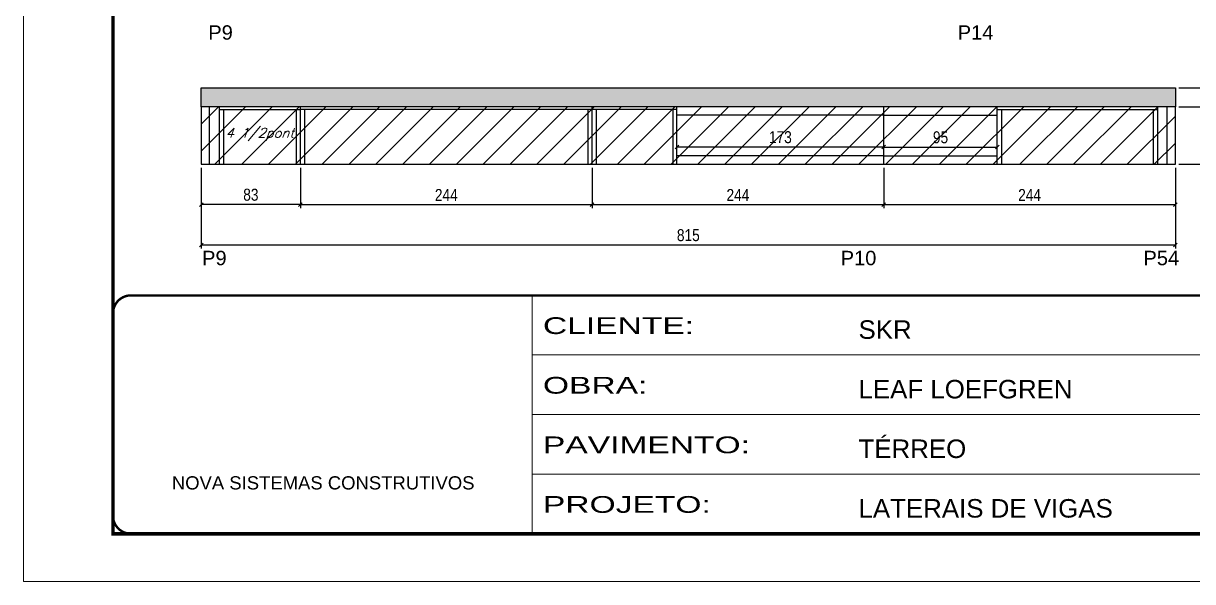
# Model space of a CAD drawing. Extents: x 3309 to 9590, y -2522 to 14608.
# Drawn here: x 3309 to 4288, y 10112 to 10579 of the extents above; entities that cross this region are included whole.
import ezdxf

# ---------------------------------------------------------------- set-up
doc = ezdxf.new("R2010")
doc.units = 0
doc.linetypes.add('CONTINUO', pattern=[0])
doc.linetypes.add('DASHED', pattern=[0.75, 0.5, -0.25])
for name, color, linetype in [('5', 5, 'Continuous'), ('COTA', 241, 'Continuous'), ('Painéis', 200, 'Continuous'), ('SARR_2.2x7', 40, 'Continuous'), ('SARR_3.5x7', 81, 'Continuous'), ('texto', 7, 'Continuous')]:
    doc.layers.add(name, color=color, linetype=linetype)
for name, color, linetype, lineweight in [('Folhas', 255, 'Continuous', 9), ('Hachura', 251, 'Continuous', 9), ('SARRAFO DE PRESSAO', 251, 'DASHED', 9)]:
    doc.layers.add(name, color=color, linetype=linetype, lineweight=lineweight)
doc.styles.add('ARIAL', font='arial.ttf')
doc.styles.add('COTA TECNICA', font='techl___.ttf', dxfattribs={"height": 10})
doc.styles.add('Romans', font='romans.shx')
doc.styles.get("Standard").update_dxf_attribs({"font": 'arial.ttf'})
doc.styles.add('Tecnologia', font='')
doc.styles.get('Tecnologia').set_extended_font_data('Forgotten Futurist')
doc.dimstyles.new('PAINEL', dxfattribs={"dimtxt": 10, "dimasz": 3, "dimexe": 3, "dimexo": 3, "dimgap": 3, "dimtad": 1, "dimdec": 1, "dimzin": 12, "dimdsep": 46, "dimtxsty": 'COTA TECNICA', "dimblk1": 'OBLIQUE', "dimblk2": 'OBLIQUE', "dimsah": 1, "dimcen": 0.9, "dimclrd": 4, "dimclre": 4, "dimclrt": 240, "dimadec": 1, "dimazin": 3, "dimtfac": 1, "dimtdec": 1, "dimtmove": 0, "dimatfit": 3, "dimfxl": 1, "dimtolj": 1, "dimtzin": 12, "dimarcsym": 0})

# ---------------------------------------------------------------- blocks, each defined once
blk = doc.blocks.new('9999999999')
at = {"color": 30, "linetype": 'CONTINUO'}
for p, q in [((98564.56, 34230.21), (98564.56, 34429.45)), ((98564.56, 34379.64), (99583.98, 34379.64)), ((98564.56, 34329.83), (99487.98, 34329.83)), ((98564.56, 34280.02), (99487.98, 34280.02))]:
    blk.add_line(p, q, dxfattribs=at)
at = {"color": 30, "linetype": 'CONTINUO', "const_width": 2}
blk.add_lwpolyline([(99583.98, 34230.21), (99583.98, 34414.45, 0.414214), (99568.98, 34429.45), (98228.98, 34429.45, 0.414214), (98213.98, 34414.45), (98213.98, 34245.21, 0.414214), (98228.98, 34230.21), (99583.98, 34230.21)], format="xyb", dxfattribs=at)
at = {"layer": 'Folhas'}
blk.add_lwpolyline([(98138.98, 34190.21), (99623.98, 34190.21), (99623.98, 35240.21), (98138.98, 35240.21)], close=True, dxfattribs=at)
at = {"layer": 'Folhas', "color": 30, "const_width": 3}
blk.add_lwpolyline([(98213.98, 34230.21), (99583.98, 34230.21), (99583.98, 35200.21), (98213.98, 35200.21)], close=True, dxfattribs=at)
at = {"color": 7, "linetype": 'Continuous', "ltscale": 5, "style": 'ARIAL'}
for s, height, p in [('SKR', 15.483, (98837.68, 34393.13)), ('LEAF LOEFGREN', 15.4829, (98837.68, 34343.32)), ('TÉRREO', 15.483, (98837.68, 34293.51)), ('NOVA SISTEMAS CONSTRUTIVOS', 11.0592, (98263.19, 34267.21)), ('LATERAIS DE VIGAS', 15.4829, (98837.68, 34243.7))]:
    blk.add_text(s, height=height, dxfattribs=at).set_placement(p)
at = {"layer": 'Folhas', "color": 7, "style": 'Tecnologia', "width": 1.5}
for s, p in [('CLIENTE:', (98573.65, 34397.17)), ('OBRA:', (98573.65, 34347.31)), ('PAVIMENTO:', (98573.65, 34297.5)), ('PROJETO:', (98573.65, 34247.69))]:
    blk.add_text(s, height=14, dxfattribs=at).set_placement(p)
blk = doc.blocks.new('_Oblique')
at = {"color": 0, "linetype": 'ByBlock', "lineweight": -2}
blk.add_line((-0.5, -0.5), (0.5, 0.5), dxfattribs=at)
blk = doc.blocks.new('*D1702')
at = {"layer": 'COTA', "color": 4, "linetype": 'ByBlock', "lineweight": -2, "transparency": 16777216}
for p, q in [((3458.17, 10457.93), (3458.17, 10424.23)), ((3541.17, 10457.93), (3541.17, 10424.23)), ((3541.17, 10427.23), (3458.17, 10427.23))]:
    blk.add_line(p, q, dxfattribs=at)
at = {"layer": 'Defpoints', "color": 0, "linetype": 'ByBlock', "transparency": 16777216}
for p in [(3458.17, 10460.93), (3541.17, 10460.93), (3458.17, 10427.23)]:
    blk.add_point(p, dxfattribs=at)
at = {"layer": 'COTA', "color": 4, "linetype": 'ByBlock', "lineweight": -2, "transparency": 16777216, "xscale": 3, "yscale": 3, "zscale": 3, "rotation": 180}
blk.add_blockref('_Oblique', (3458.17, 10427.23), dxfattribs=at)
at = {"layer": 'COTA', "color": 4, "linetype": 'ByBlock', "lineweight": -2, "transparency": 16777216, "xscale": 3, "yscale": 3, "zscale": 3}
blk.add_blockref('_Oblique', (3541.17, 10427.23), dxfattribs=at)
at = {"layer": 'COTA', "color": 240, "linetype": 'ByBlock', "transparency": 16777216, "insert": (3499.67, 10435.47), "char_height": 10, "attachment_point": 5, "style": 'COTA TECNICA'}
blk.add_mtext('\\A1;83', dxfattribs=at)
blk = doc.blocks.new('*D1705')
at = {"layer": 'COTA', "color": 4, "lineweight": -2, "transparency": 16777216}
for p, q in [((3541.17, 10457.93), (3541.17, 10424.23)), ((3785.17, 10457.93), (3785.17, 10424.23)), ((3541.17, 10427.23), (3785.17, 10427.23))]:
    blk.add_line(p, q, dxfattribs=at)
at = {"layer": 'Defpoints', "color": 0, "transparency": 16777216}
for p in [(3541.17, 10460.93), (3785.17, 10460.93), (3785.17, 10427.23)]:
    blk.add_point(p, dxfattribs=at)
at = {"layer": 'COTA', "color": 4, "lineweight": -2, "transparency": 16777216, "xscale": 3, "yscale": 3, "zscale": 3, "rotation": 180}
blk.add_blockref('_Oblique', (3541.17, 10427.23), dxfattribs=at)
at = {"layer": 'COTA', "color": 4, "lineweight": -2, "transparency": 16777216, "xscale": 3, "yscale": 3, "zscale": 3}
blk.add_blockref('_Oblique', (3785.17, 10427.23), dxfattribs=at)
at = {"layer": 'COTA', "color": 240, "transparency": 16777216, "insert": (3663.17, 10435.3), "char_height": 10, "attachment_point": 5, "style": 'COTA TECNICA'}
blk.add_mtext('\\A1;244', dxfattribs=at)
blk = doc.blocks.new('*D1706')
at = {"layer": 'COTA', "color": 4, "lineweight": -2, "transparency": 16777216}
for p, q in [((3785.17, 10457.93), (3785.17, 10424.23)), ((4029.17, 10457.93), (4029.17, 10424.23)), ((3785.17, 10427.23), (4029.17, 10427.23))]:
    blk.add_line(p, q, dxfattribs=at)
at = {"layer": 'Defpoints', "color": 0, "transparency": 16777216}
for p in [(3785.17, 10460.93), (4029.17, 10460.93), (4029.17, 10427.23)]:
    blk.add_point(p, dxfattribs=at)
at = {"layer": 'COTA', "color": 4, "lineweight": -2, "transparency": 16777216, "xscale": 3, "yscale": 3, "zscale": 3, "rotation": 180}
blk.add_blockref('_Oblique', (3785.17, 10427.23), dxfattribs=at)
at = {"layer": 'COTA', "color": 4, "lineweight": -2, "transparency": 16777216, "xscale": 3, "yscale": 3, "zscale": 3}
blk.add_blockref('_Oblique', (4029.17, 10427.23), dxfattribs=at)
at = {"layer": 'COTA', "color": 240, "transparency": 16777216, "insert": (3907.17, 10435.3), "char_height": 10, "attachment_point": 5, "style": 'COTA TECNICA'}
blk.add_mtext('\\A1;244', dxfattribs=at)
blk = doc.blocks.new('*D1707')
at = {"layer": 'COTA', "color": 4, "lineweight": -2, "transparency": 16777216}
for p, q in [((4029.17, 10457.93), (4029.17, 10424.23)), ((4273.17, 10457.93), (4273.17, 10424.23)), ((4029.17, 10427.23), (4273.17, 10427.23))]:
    blk.add_line(p, q, dxfattribs=at)
at = {"layer": 'Defpoints', "color": 0, "transparency": 16777216}
for p in [(4029.17, 10460.93), (4273.17, 10460.93), (4273.17, 10427.23)]:
    blk.add_point(p, dxfattribs=at)
at = {"layer": 'COTA', "color": 4, "lineweight": -2, "transparency": 16777216, "xscale": 3, "yscale": 3, "zscale": 3, "rotation": 180}
blk.add_blockref('_Oblique', (4029.17, 10427.23), dxfattribs=at)
at = {"layer": 'COTA', "color": 4, "lineweight": -2, "transparency": 16777216, "xscale": 3, "yscale": 3, "zscale": 3}
blk.add_blockref('_Oblique', (4273.17, 10427.23), dxfattribs=at)
at = {"layer": 'COTA', "color": 240, "transparency": 16777216, "insert": (4151.17, 10435.3), "char_height": 10, "attachment_point": 5, "style": 'COTA TECNICA'}
blk.add_mtext('\\A1;244', dxfattribs=at)
blk = doc.blocks.new('*D1708')
at = {"layer": 'COTA', "color": 4, "lineweight": -2, "transparency": 16777216}
for p, q in [((4276.17, 10508.93), (4314.58, 10508.93)), ((4311.58, 10508.93), (4311.58, 10460.93)), ((4276.17, 10460.93), (4314.58, 10460.93))]:
    blk.add_line(p, q, dxfattribs=at)
at = {"layer": 'Defpoints', "color": 0, "transparency": 16777216}
for p in [(4273.17, 10508.93), (4273.17, 10460.93), (4311.58, 10460.93)]:
    blk.add_point(p, dxfattribs=at)
at = {"layer": 'COTA', "color": 4, "lineweight": -2, "transparency": 16777216, "xscale": 3, "yscale": 3, "zscale": 3}
for p, rotation in [((4311.58, 10508.93), 90), ((4311.58, 10460.93), 270)]:
    blk.add_blockref('_Oblique', p, dxfattribs=dict(at, rotation=rotation))
at = {"layer": 'COTA', "color": 240, "transparency": 16777216, "insert": (4303.48, 10484.93), "char_height": 10, "attachment_point": 5, "rotation": 90, "style": 'COTA TECNICA'}
blk.add_mtext('\\A1;48', dxfattribs=at)
blk = doc.blocks.new('*D1709')
at = {"layer": 'COTA', "color": 4, "lineweight": -2, "transparency": 16777216}
for p, q in [((3856.17, 10470.93), (3856.17, 10478.33)), ((4029.17, 10470.93), (4029.17, 10478.33)), ((4029.17, 10475.33), (3856.17, 10475.33))]:
    blk.add_line(p, q, dxfattribs=at)
at = {"layer": 'Defpoints', "color": 0, "transparency": 16777216}
for p in [(3856.17, 10475.33), (3856.17, 10467.93), (4029.17, 10467.93)]:
    blk.add_point(p, dxfattribs=at)
at = {"layer": 'COTA', "color": 4, "lineweight": -2, "transparency": 16777216, "xscale": 3, "yscale": 3, "zscale": 3, "rotation": 180}
blk.add_blockref('_Oblique', (3856.17, 10475.33), dxfattribs=at)
at = {"layer": 'COTA', "color": 4, "lineweight": -2, "transparency": 16777216, "xscale": 3, "yscale": 3, "zscale": 3}
blk.add_blockref('_Oblique', (4029.17, 10475.33), dxfattribs=at)
at = {"layer": 'COTA', "color": 240, "transparency": 16777216, "insert": (3942.67, 10483.55), "char_height": 10, "attachment_point": 5, "style": 'COTA TECNICA'}
blk.add_mtext('\\A1;173', dxfattribs=at)
blk = doc.blocks.new('*D1710')
at = {"layer": 'COTA', "color": 4, "lineweight": -2, "transparency": 16777216}
for p, q in [((4311.58, 10524.93), (4311.58, 10543.94)), ((4276.17, 10524.93), (4314.58, 10524.93)), ((4311.58, 10508.93), (4311.58, 10524.93)), ((4276.17, 10508.93), (4314.58, 10508.93))]:
    blk.add_line(p, q, dxfattribs=at)
at = {"layer": 'Defpoints', "color": 0, "transparency": 16777216}
for p in [(4273.17, 10524.93), (4311.58, 10524.93), (4273.17, 10508.93)]:
    blk.add_point(p, dxfattribs=at)
at = {"layer": 'COTA', "color": 4, "lineweight": -2, "transparency": 16777216, "xscale": 3, "yscale": 3, "zscale": 3}
for p, rotation in [((4311.58, 10524.93), 90), ((4311.58, 10508.93), 270)]:
    blk.add_blockref('_Oblique', p, dxfattribs=dict(at, rotation=rotation))
at = {"layer": 'COTA', "color": 240, "transparency": 16777216, "insert": (4303.47, 10535.93), "char_height": 10, "attachment_point": 5, "rotation": 90, "style": 'COTA TECNICA'}
blk.add_mtext('\\A1;16', dxfattribs=at)
blk = doc.blocks.new('*D1711')
at = {"layer": 'COTA', "color": 4, "lineweight": -2, "transparency": 16777216}
for p, q in [((4276.17, 10524.93), (4346.38, 10524.93)), ((4343.38, 10460.93), (4343.38, 10524.93)), ((4276.17, 10460.93), (4346.38, 10460.93))]:
    blk.add_line(p, q, dxfattribs=at)
at = {"layer": 'Defpoints', "color": 0, "transparency": 16777216}
for p in [(4273.17, 10524.93), (4343.38, 10524.93), (4273.17, 10460.93)]:
    blk.add_point(p, dxfattribs=at)
at = {"layer": 'COTA', "color": 4, "lineweight": -2, "transparency": 16777216, "xscale": 3, "yscale": 3, "zscale": 3}
for p, rotation in [((4343.38, 10524.93), 90), ((4343.38, 10460.93), 270)]:
    blk.add_blockref('_Oblique', p, dxfattribs=dict(at, rotation=rotation))
at = {"layer": 'COTA', "color": 240, "transparency": 16777216, "insert": (4335.28, 10492.93), "char_height": 10, "attachment_point": 5, "rotation": 90, "style": 'COTA TECNICA'}
blk.add_mtext('\\A1;64', dxfattribs=at)
blk = doc.blocks.new('*D1712')
at = {"layer": 'COTA', "color": 4, "lineweight": -2, "transparency": 16777216}
for p, q in [((4029.17, 10470.93), (4029.17, 10478.33)), ((4124.17, 10470.93), (4124.17, 10478.33)), ((4029.17, 10475.33), (4124.17, 10475.33))]:
    blk.add_line(p, q, dxfattribs=at)
at = {"layer": 'Defpoints', "color": 0, "transparency": 16777216}
for p in [(4029.17, 10467.93), (4124.17, 10475.33), (4124.17, 10467.93)]:
    blk.add_point(p, dxfattribs=at)
at = {"layer": 'COTA', "color": 4, "lineweight": -2, "transparency": 16777216, "xscale": 3, "yscale": 3, "zscale": 3, "rotation": 180}
blk.add_blockref('_Oblique', (4029.17, 10475.33), dxfattribs=at)
at = {"layer": 'COTA', "color": 4, "lineweight": -2, "transparency": 16777216, "xscale": 3, "yscale": 3, "zscale": 3}
blk.add_blockref('_Oblique', (4124.17, 10475.33), dxfattribs=at)
at = {"layer": 'COTA', "color": 240, "transparency": 16777216, "insert": (4076.67, 10483.47), "char_height": 10, "attachment_point": 5, "style": 'COTA TECNICA'}
blk.add_mtext('\\A1;95', dxfattribs=at)
blk = doc.blocks.new('*D1713')
at = {"layer": 'COTA', "color": 4, "lineweight": -2, "transparency": 16777216}
for p, q in [((3458.17, 10457.93), (3458.17, 10390.52)), ((4273.17, 10457.93), (4273.17, 10390.52)), ((3458.17, 10393.52), (4273.17, 10393.52))]:
    blk.add_line(p, q, dxfattribs=at)
at = {"layer": 'Defpoints', "color": 0, "transparency": 16777216}
for p in [(3458.17, 10460.93), (4273.17, 10460.93), (4273.17, 10393.52)]:
    blk.add_point(p, dxfattribs=at)
at = {"layer": 'COTA', "color": 4, "lineweight": -2, "transparency": 16777216, "xscale": 3, "yscale": 3, "zscale": 3, "rotation": 180}
blk.add_blockref('_Oblique', (3458.17, 10393.52), dxfattribs=at)
at = {"layer": 'COTA', "color": 4, "lineweight": -2, "transparency": 16777216, "xscale": 3, "yscale": 3, "zscale": 3}
blk.add_blockref('_Oblique', (4273.17, 10393.52), dxfattribs=at)
at = {"layer": 'COTA', "color": 240, "transparency": 16777216, "insert": (3865.67, 10401.66), "char_height": 10, "attachment_point": 5, "style": 'COTA TECNICA'}
blk.add_mtext('\\A1;815', dxfattribs=at)

msp = doc.modelspace()

# ---------------------------------------------------------------- hatches: boundary and pattern name
at = {"layer": 'COTA'}
h = msp.add_hatch(dxfattribs=at)
h.set_pattern_fill('AR-CONC', color=256, scale=0.03)
h.set_pattern_definition([(50, (-4892.4547, -2599.4736), (5.4655401, -0.4781726), [0.5715, -6.2865]), (355, (-4892.455, -2599.4736), (-1.0573026, 5.7317054), [0.4572, -5.0292175]), (100.451445, (-4891.9993, -2599.5134), (4.4082374, 5.2535326), [0.4857003, -5.3427073]), (46.1842, (-4892.455, -2597.9496), (8.1323712, -1.2612698), [0.85725, -9.42975]), (96.63556, (-4891.777, -2598.055), (7.122124, 7.4227837), [0.7285507, -8.0140682]), (351.18415, (-4892.455, -2597.9496), (7.122124, 7.4227837), [0.685799, -7.543792]), (21, (-4891.6927, -2598.3306), (4.5484317, -3.067956), [0.5715, -6.2865]), (326, (-4891.693, -2598.3306), (1.8540609, 5.525639), [0.4572, -5.0292]), (71.451445, (-4891.3137, -2598.586), (6.4024926, 2.457683), [0.4857003, -5.3426981]), (37.5, (-4892.4547, -2599.4736), (0.0926581, 2.53665117), [0, -4.96824, 0, -5.1054, 0, -5.04825]), (7.5, (-4892.4547, -2599.4736), (2.00458988, 3.00541724), [0, -2.91084, 0, -4.85394, 0, -1.92405]), (327.5, (-4894.154, -2599.4736), (4.06771786, -0.17186232), [0, -1.905, 0, -5.9436, 0, -7.8867]), (317.5, (-4894.916, -2599.4736), (4.44387544, 0.7627947), [0, -2.4765, 0, -3.94716, 0, -5.6007])])
h.paths.add_polyline_path([(3458.17, 10524.93), (3458.17, 10508.93), (4273.17, 10508.93), (4273.17, 10524.93)])
at = {"layer": 'Hachura', "linetype": 'ByBlock'}
h = msp.add_hatch(dxfattribs=at)
h.set_pattern_fill('ANSI31', color=256, scale=5)
h.set_pattern_definition([(45, (-9.159, 0), (-11.22532, 11.22532), [])])
h.paths.add_polyline_path([(3958.17, 10865.7), (3958.17, 10817.7), (4189.17, 10817.7), (4189.17, 10865.7)])
h.paths.add_polyline_path([(4433.17, 10817.7), (4433.17, 10865.7), (4189.17, 10865.7), (4189.17, 10817.7)])
h.paths.add_polyline_path([(4677.17, 10817.7), (4677.17, 10865.7), (4433.17, 10865.7), (4433.17, 10817.7)])
h.paths.add_polyline_path([(3946.17, 10684.77), (3946.17, 10636.77), (4119.17, 10636.77), (4119.17, 10684.77)])
h.paths.add_polyline_path([(3702.17, 10684.77), (3702.17, 10636.77), (3946.17, 10636.77), (3946.17, 10684.77)])
h.paths.add_polyline_path([(3702.17, 10636.77), (3702.17, 10684.77), (3458.17, 10684.77), (3458.17, 10636.77)])
h.paths.add_polyline_path([(3541.17, 10460.93), (3541.17, 10508.93), (3458.17, 10508.93), (3458.17, 10460.93)])
h.paths.add_polyline_path([(3785.17, 10460.93), (3785.17, 10508.93), (3541.17, 10508.93), (3541.17, 10460.93)])
h.paths.add_polyline_path([(4029.17, 10460.93), (4029.17, 10508.93), (3785.17, 10508.93), (3785.17, 10460.93)])
h.paths.add_polyline_path([(4029.17, 10508.93), (4029.17, 10460.93), (4273.17, 10460.93), (4273.17, 10508.93)])

# ---------------------------------------------------------------- linework, layer by layer
at = {"layer": 'COTA'}
for p, q in [((3458.17, 10508.93, 0), (3458.17, 10524.93, 0)), ((3458.17, 10524.93, 0), (4273.17, 10524.93, 0)), ((4273.17, 10524.93, 0), (4273.17, 10508.93, 0))]:
    msp.add_line(p, q, dxfattribs=at)
at = {"layer": 'Painéis', "linetype": 'ByBlock'}
for p, q in [((3541.17, 10460.93, 0), (3541.17, 10508.93, 0)), ((3785.17, 10460.93, 0), (3785.17, 10508.93, 0)), ((4029.17, 10460.93, 0), (4029.17, 10508.93, 0))]:
    msp.add_line(p, q, dxfattribs=at)
at = {"layer": 'Painéis', "linetype": 'ByBlock', "elevation": 0}
msp.add_lwpolyline([(4273.17, 10508.93), (3458.17, 10508.93), (3458.17, 10460.93), (4273.17, 10460.93)], close=True, dxfattribs=at)
at = {"layer": 'SARR_2.2x7', "linetype": 'Continuous'}
for p, q in [((3465.17, 10460.93, 0), (3465.17, 10508.93, 0)), ((3473.17, 10506.73, 0), (3541.17, 10506.73, 0)), ((3785.17, 10506.73, 0), (3541.17, 10506.73, 0)), ((3856.17, 10506.73, 0), (3785.17, 10506.73, 0)), ((4124.17, 10506.73, 0), (4258.17, 10506.73, 0)), ((4266.17, 10460.93, 0), (4266.17, 10508.93, 0)), ((4029.17, 10501.93, 0), (3856.17, 10501.93, 0)), ((4029.17, 10501.93, 0), (4124.17, 10501.93, 0)), ((4029.17, 10467.93, 0), (3856.17, 10467.93, 0)), ((4029.17, 10467.93, 0), (4124.17, 10467.93, 0))]:
    msp.add_line(p, q, dxfattribs=at)
at = {"layer": 'SARR_3.5x7'}
for p, q in [((3473.17, 10508.93, 0), (3473.17, 10460.93, 0)), ((3476.67, 10506.73, 0), (3476.67, 10460.93, 0)), ((3537.67, 10506.73, 0), (3537.67, 10460.93, 0)), ((3544.67, 10506.73, 0), (3544.67, 10460.93, 0)), ((3781.67, 10506.73, 0), (3781.67, 10460.93, 0)), ((3788.67, 10506.73, 0), (3788.67, 10460.93, 0)), ((3852.67, 10506.73, 0), (3852.67, 10460.93, 0)), ((3856.17, 10460.93, 0), (3856.17, 10508.93, 0)), ((4124.17, 10460.93, 0), (4124.17, 10508.93, 0)), ((4127.67, 10506.73, 0), (4127.67, 10460.93, 0)), ((4254.67, 10506.73, 0), (4254.67, 10460.93, 0)), ((4258.17, 10508.93, 0), (4258.17, 10460.93, 0))]:
    msp.add_line(p, q, dxfattribs=at)

# ---------------------------------------------------------------- block references
at = {"layer": 'SARRAFO DE PRESSAO', "color": 6, "linetype": 'ByBlock'}
msp.add_blockref('9999999999', (-94829.61, -24078.07), dxfattribs=at)

# ---------------------------------------------------------------- texts
at = {"layer": '5', "linetype": 'Continuous'}
for s, p in [('P9', (3464.09, 10565.13, 0)), ('P14', (4091.05, 10565.13, 0)), ('P9', (3458.89, 10376.62, 0)), ('P10', (3993.16, 10376.62, 0)), ('P54', (4246.45, 10376.62, 0))]:
    msp.add_text(s, height=12, rotation=359.99996, dxfattribs=at).set_placement(p)
at = {"layer": 'texto', "color": 2, "insert": (3507.17, 10485.93, 0), "char_height": 8, "attachment_point": 5, "style": 'Romans'}
msp.add_mtext('{\\Q19;\\C256;4 1/2pont}', dxfattribs=at)

# ---------------------------------------------------------------- dimensions: what is measured, and where the dimension line sits
at = {"layer": 'COTA'}
for base, p1, p2, angle, picture, middle in [((4311.58, 10524.93, 0), (4273.17, 10508.93, 0), (4273.17, 10524.93, 0), 90, '*D1710', (4303.47, 10535.93, 0)), ((4343.38, 10524.93, 0), (4273.17, 10460.93, 0), (4273.17, 10524.93, 0), 90, '*D1711', (4335.28, 10492.93, 0)), ((4311.58, 10460.93, 0), (4273.17, 10508.93, 0), (4273.17, 10460.93, 0), 90, '*D1708', (4303.48, 10484.93, 0)), ((4124.17, 10475.33, 0), (4029.17, 10467.93, 0), (4124.17, 10467.93, 0), 180, '*D1712', (4076.67, 10483.47, 0))]:
    dim = msp.add_linear_dim(base=base, p1=p1, p2=p2, angle=angle, dimstyle='PAINEL', dxfattribs=at)
    dim.commit()
    dim.dimension.update_dxf_attribs({"geometry": picture, "text_midpoint": middle})
for base, p1, p2, picture, middle in [((3856.17, 10475.33, 0), (4029.17, 10467.93, 0), (3856.17, 10467.93, 0), '*D1709', (3942.67, 10483.55, 0)), ((4273.17, 10393.52, 0), (3458.17, 10460.93, 0), (4273.17, 10460.93, 0), '*D1713', (3865.67, 10401.66, 0)), ((3785.17, 10427.23, 0), (3541.17, 10460.93, 0), (3785.17, 10460.93, 0), '*D1705', (3663.17, 10435.3, 0)), ((4029.17, 10427.23, 0), (3785.17, 10460.93, 0), (4029.17, 10460.93, 0), '*D1706', (3907.17, 10435.3, 0))]:
    dim = msp.add_linear_dim(base=base, p1=p1, p2=p2, dimstyle='PAINEL', dxfattribs=at)
    dim.commit()
    dim.dimension.update_dxf_attribs({"geometry": picture, "text_midpoint": middle})
at = {"layer": 'COTA', "linetype": 'ByBlock'}
dim = msp.add_linear_dim(base=(3458.17, 10427.23, 0), p1=(3541.17, 10460.93, 0), p2=(3458.17, 10460.93, 0), angle=180, dimstyle='PAINEL', dxfattribs=at)
dim.commit()
dim.dimension.update_dxf_attribs({"geometry": '*D1702', "text_midpoint": (3499.67, 10435.47, 0)})
at = {"layer": 'COTA'}
dim = msp.add_linear_dim(base=(4273.17, 10427.23, 0), p1=(4029.17, 10460.93, 0), p2=(4273.17, 10460.93, 0), dimstyle='PAINEL', override={"dimtmove": 1}, dxfattribs=at)
dim.commit()
dim.dimension.update_dxf_attribs({"geometry": '*D1707', "text_midpoint": (4151.17, 10435.3, 0)})

doc.saveas('drawing.dxf')
